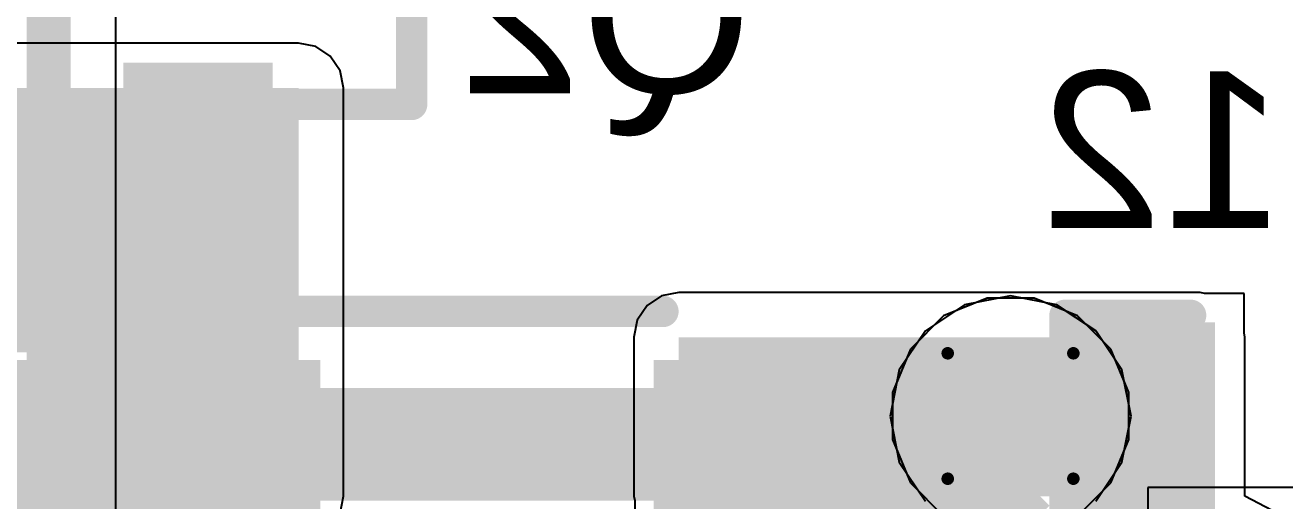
# Model space of a CAD drawing. Header units: inches. Extents: x -13 to 254, y -7 to 63.
# Drawn here: x 2.27 to 7.37, y 11.27 to 13.2 of the extents above; entities that cross this region are included whole.
import ezdxf

# ---------------------------------------------------------------- set-up
doc = ezdxf.new("R2010")
doc.units = ezdxf.units.IN
for name, color, linetype in [('Bottom Layer', 5, 'Continuous'), ('Bottom Overlay', 54, 'Continuous'), ('Bottom Paste', 16, 'Continuous'), ('Bottom Solder', 6, 'Continuous'), ('Dimensions', 6, 'Continuous'), ('Drill Drawing', 1, 'Continuous'), ('GND', 16, 'Continuous'), ('POWER', 76, 'Continuous'), ('Top Layer', 1, 'Continuous'), ('Top Overlay', 2, 'Continuous'), ('Via Holes', 16, 'Continuous')]:
    doc.layers.add(name, color=color, linetype=linetype)
doc.styles.add('Arial', font='', dxfattribs={"height": 0.2})
doc.styles.get('Arial').set_extended_font_data('Arial')

# ---------------------------------------------------------------- blocks, each defined once
blk = doc.blocks.new('SOT_523_B_38')
at = {"layer": 'Bottom Layer'}
for points in [[(-0.7, 0.9), (-0.3, 0.9), (-0.3, 0.39), (-0.7, 0.39)], [(0.3, 0.9), (0.7, 0.9), (0.7, 0.39), (0.3, 0.39)], [(-0.2, -0.39), (0.2, -0.39), (0.2, -0.9), (-0.2, -0.9)]]:
    blk.add_hatch(color=5, dxfattribs=at).paths.add_polyline_path(points)
at = {"layer": 'Bottom Paste'}
for points in [[(-0.7, 0.9), (-0.3, 0.9), (-0.3, 0.39), (-0.7, 0.39)], [(0.3, 0.9), (0.7, 0.9), (0.7, 0.39), (0.3, 0.39)], [(-0.2, -0.39), (0.2, -0.39), (0.2, -0.9), (-0.2, -0.9)]]:
    blk.add_hatch(color=16, dxfattribs=at).paths.add_polyline_path(points)
at = {"layer": 'Bottom Solder'}
for points in [[(-0.8016, 1.0016), (-0.1984, 1.0016), (-0.1984, 0.2884), (-0.8016, 0.2884)], [(0.1984, 1.0016), (0.8016, 1.0016), (0.8016, 0.2884), (0.1984, 0.2884)], [(-0.3016, -0.2884), (0.3016, -0.2884), (0.3016, -1.0016), (-0.3016, -1.0016)]]:
    blk.add_hatch(color=6, dxfattribs=at).paths.add_polyline_path(points)
at = {"layer": 'Bottom Overlay', "const_width": 0.127}
for points in [[(-0.9652, 0.508), (-0.9652, 0.762)], [(-0.9652, 0.762), (-0.8382, 0.635)], [(-0.9652, 0.508), (-0.8382, 0.635)], [(-0.1016, 0.4318), (0.1016, 0.4318)], [(-0.8636, -0.4572), (-0.8636, 0.2286)], [(0.8636, -0.4572), (0.8636, 0.2286)], [(-0.8636, -0.4572), (-0.3556, -0.4572)], [(0.3556, -0.4572), (0.8636, -0.4572)]]:
    blk.add_lwpolyline(points, dxfattribs=at)
at = {"layer": 'Bottom Overlay', "const_width": 0.0635}
for points in [[(-0.997, 0.762, 1), (-0.9334, 0.762, 1)], [(-0.997, 0.762, 1), (-0.9334, 0.762, 1)], [(-0.87, 0.635, 1), (-0.8065, 0.635, 1)], [(-0.87, 0.635, 1), (-0.8065, 0.635, 1)], [(-0.997, 0.508, 1), (-0.9334, 0.508, 1)], [(-0.997, 0.508, 1), (-0.9334, 0.508, 1)], [(-0.1333, 0.4318, 1), (-0.0698, 0.4318, 1)], [(0.0698, 0.4318, 1), (0.1333, 0.4318, 1)], [(-0.8953, 0.2286, 1), (-0.8318, 0.2286, 1)], [(0.8318, 0.2286, 1), (0.8953, 0.2286, 1)], [(-0.8953, -0.4572, 1), (-0.8318, -0.4572, 1)], [(-0.8953, -0.4572, 1), (-0.8318, -0.4572, 1)], [(-0.3873, -0.4572, 1), (-0.3238, -0.4572, 1)], [(0.3238, -0.4572, 1), (0.3873, -0.4572, 1)], [(0.8318, -0.4572, 1), (0.8953, -0.4572, 1)], [(0.8318, -0.4572, 1), (0.8953, -0.4572, 1)]]:
    blk.add_lwpolyline(points, format="xyb", close=True, dxfattribs=at)
blk = doc.blocks.new('C___0402_B_43')
at = {"layer": 'Bottom Layer'}
for points in [[(-0.2413, 0.3175), (-0.2413, -0.3175), (-0.6985, -0.3175), (-0.6985, 0.3175)], [(0.6985, 0.3175), (0.6985, -0.3175), (0.2413, -0.3175), (0.2413, 0.3175)]]:
    blk.add_hatch(color=5, dxfattribs=at).paths.add_polyline_path(points)
at = {"layer": 'Bottom Paste'}
for points in [[(-0.2413, 0.3175), (-0.2413, -0.3175), (-0.6985, -0.3175), (-0.6985, 0.3175)], [(0.6985, 0.3175), (0.6985, -0.3175), (0.2413, -0.3175), (0.2413, 0.3175)]]:
    blk.add_hatch(color=16, dxfattribs=at).paths.add_polyline_path(points)
at = {"layer": 'Bottom Solder'}
for points in [[(-0.1813, 0.3775), (-0.1813, -0.3775), (-0.7585, -0.3775), (-0.7585, 0.3775)], [(0.7585, 0.3775), (0.7585, -0.3775), (0.1813, -0.3775), (0.1813, 0.3775)]]:
    blk.add_hatch(color=6, dxfattribs=at).paths.add_polyline_path(points)
at = {"layer": 'Bottom Overlay', "const_width": 0.127}
for points in [[(-0.7874, 0.4064), (-0.7874, -0.4064)], [(-0.2794, 0.4064), (-0.7874, 0.4064)], [(0.7874, 0.4064), (0.2794, 0.4064)], [(0.7874, 0.4064), (0.7874, -0.4064)], [(-0.2794, -0.4064), (-0.7874, -0.4064)], [(0.7874, -0.4064), (0.2794, -0.4064)]]:
    blk.add_lwpolyline(points, dxfattribs=at)
at = {"layer": 'Bottom Overlay', "const_width": 0.0635}
for points in [[(-0.8191, 0.4064, 1), (-0.7556, 0.4064, 1)], [(-0.8191, 0.4064, 1), (-0.7556, 0.4064, 1)], [(-0.3111, 0.4064, 1), (-0.2477, 0.4064, 1)], [(0.2477, 0.4064, 1), (0.3111, 0.4064, 1)], [(0.7556, 0.4064, 1), (0.8191, 0.4064, 1)], [(0.7556, 0.4064, 1), (0.8191, 0.4064, 1)], [(-0.8191, -0.4064, 1), (-0.7556, -0.4064, 1)], [(-0.8191, -0.4064, 1), (-0.7556, -0.4064, 1)], [(-0.3111, -0.4064, 1), (-0.2477, -0.4064, 1)], [(0.2477, -0.4064, 1), (0.3111, -0.4064, 1)], [(0.7556, -0.4064, 1), (0.8191, -0.4064, 1)], [(0.7556, -0.4064, 1), (0.8191, -0.4064, 1)]]:
    blk.add_lwpolyline(points, format="xyb", close=True, dxfattribs=at)
blk = doc.blocks.new('TC_0522C_1_7_260G__46')
at = {"layer": 'Top Overlay', "const_width": 0.127}
for points in [[(-1.4224, -2.667), (-1.8796, -2.2098)], [(1.8796, -2.2098), (1.4224, -2.667)], [(1.4224, -2.667), (-1.4224, -2.667)]]:
    blk.add_lwpolyline(points, dxfattribs=at)
at = {"layer": 'Top Overlay', "const_width": 0.0635}
for points in [[(-1.4541, -2.667, 1), (-1.3906, -2.667, 1)], [(-1.4542, -2.667, 1), (-1.3906, -2.667, 1)], [(1.3906, -2.667, 1), (1.4542, -2.667, 1)], [(1.3906, -2.667, 1), (1.4542, -2.667, 1)]]:
    blk.add_lwpolyline(points, format="xyb", close=True, dxfattribs=at)
blk = doc.blocks.new('TSOT_23_8_B_51')
at = {"layer": 'Bottom Layer'}
for points in [[(-0.775, 0.75), (-1.825, 0.75), (-1.825, 1.2), (-0.775, 1.2)], [(1.825, 0.75), (0.775, 0.75), (0.775, 1.2), (1.825, 1.2)], [(-0.775, 0.1), (-1.825, 0.1), (-1.825, 0.55), (-0.775, 0.55)], [(1.825, 0.1), (0.775, 0.1), (0.775, 0.55), (1.825, 0.55)], [(-0.775, -0.55), (-1.825, -0.55), (-1.825, -0.1), (-0.775, -0.1)], [(1.825, -0.55), (0.775, -0.55), (0.775, -0.1), (1.825, -0.1)], [(-0.775, -1.2), (-1.825, -1.2), (-1.825, -0.75), (-0.775, -0.75)], [(1.825, -1.2), (0.775, -1.2), (0.775, -0.75), (1.825, -0.75)]]:
    blk.add_hatch(color=5, dxfattribs=at).paths.add_polyline_path(points)
at = {"layer": 'Bottom Paste'}
for points in [[(-0.775, 0.75), (-1.825, 0.75), (-1.825, 1.2), (-0.775, 1.2)], [(1.825, 0.75), (0.775, 0.75), (0.775, 1.2), (1.825, 1.2)], [(-0.775, 0.1), (-1.825, 0.1), (-1.825, 0.55), (-0.775, 0.55)], [(1.825, 0.1), (0.775, 0.1), (0.775, 0.55), (1.825, 0.55)], [(-0.775, -0.55), (-1.825, -0.55), (-1.825, -0.1), (-0.775, -0.1)], [(1.825, -0.55), (0.775, -0.55), (0.775, -0.1), (1.825, -0.1)], [(-0.775, -1.2), (-1.825, -1.2), (-1.825, -0.75), (-0.775, -0.75)], [(1.825, -1.2), (0.775, -1.2), (0.775, -0.75), (1.825, -0.75)]]:
    blk.add_hatch(color=16, dxfattribs=at).paths.add_polyline_path(points)
at = {"layer": 'Bottom Solder'}
for points in [[(-0.6734, 0.6484), (-1.9266, 0.6484), (-1.9266, 1.3016), (-0.6734, 1.3016)], [(1.9266, 0.6484), (0.6734, 0.6484), (0.6734, 1.3016), (1.9266, 1.3016)], [(-0.6734, -0.0016), (-1.9266, -0.0016), (-1.9266, 0.6516), (-0.6734, 0.6516)], [(1.9266, -0.0016), (0.6734, -0.0016), (0.6734, 0.6516), (1.9266, 0.6516)], [(-0.6734, -0.6516), (-1.9266, -0.6516), (-1.9266, 0.0016), (-0.6734, 0.0016)], [(1.9266, -0.6516), (0.6734, -0.6516), (0.6734, 0.0016), (1.9266, 0.0016)], [(-0.6734, -1.3016), (-1.9266, -1.3016), (-1.9266, -0.6484), (-0.6734, -0.6484)], [(1.9266, -1.3016), (0.6734, -1.3016), (0.6734, -0.6484), (1.9266, -0.6484)]]:
    blk.add_hatch(color=6, dxfattribs=at).paths.add_polyline_path(points)
at = {"layer": 'Bottom Overlay', "const_width": 0.127}
for points in [[(0.762, 1.4986), (-0.7112, 1.4986)], [(0.5842, 1.4986), (-0.6096, 1.4986)], [(-1.9812, -0.9906), (-2.1082, -0.8636)], [(-2.1082, -0.8636), (-2.1082, -1.1176)], [(-1.9812, -0.9906), (-2.1082, -1.1176)], [(0.762, -1.4986), (-0.7112, -1.4986)]]:
    blk.add_lwpolyline(points, dxfattribs=at)
at = {"layer": 'Bottom Overlay', "const_width": 0.0635}
for points in [[(-0.7429, 1.4986, 1), (-0.6794, 1.4986, 1)], [(-0.6413, 1.4986, 1), (-0.5778, 1.4986, 1)], [(0.5524, 1.4986, 1), (0.6159, 1.4986, 1)], [(0.7302, 1.4986, 1), (0.7937, 1.4986, 1)], [(-2.1399, -0.8636, 1), (-2.0764, -0.8636, 1)], [(-2.1399, -0.8636, 1), (-2.0764, -0.8636, 1)], [(-2.013, -0.9906, 1), (-1.9494, -0.9906, 1)], [(-2.013, -0.9906, 1), (-1.9494, -0.9906, 1)], [(-2.1399, -1.1176, 1), (-2.0764, -1.1176, 1)], [(-2.1399, -1.1176, 1), (-2.0764, -1.1176, 1)], [(-0.7429, -1.4986, 1), (-0.6794, -1.4986, 1)], [(0.7302, -1.4986, 1), (0.7937, -1.4986, 1)]]:
    blk.add_lwpolyline(points, format="xyb", close=True, dxfattribs=at)

msp = doc.modelspace()

# ---------------------------------------------------------------- hatches: boundary and pattern name
at = {"layer": 'Bottom Layer'}
for points in [[(1.2121, 11.8745), (3.3782, 11.8745), (3.3782, 12.945), (1.2121, 12.945)], [(2.3152, 11.291), (3.3782, 11.291), (3.3782, 12.945), (2.3152, 12.945)], [(4.9152, 11.291), (7.0231, 11.291), (7.0231, 11.9351), (4.9152, 11.9351)]]:
    msp.add_hatch(color=5, dxfattribs=at).paths.add_polyline_path(points)
h = msp.add_hatch(color=5, dxfattribs=at)
edge = h.paths.add_edge_path()
edge.add_arc((6.2569, 11.6162), 0.3, 0, 360)
at = {"layer": 'GND'}
h = msp.add_hatch(color=16, dxfattribs=at)
edge = h.paths.add_edge_path()
edge.add_arc((6.2569, 11.6162), 0.3, 0, 360)
at = {"layer": 'POWER'}
h = msp.add_hatch(color=76, dxfattribs=at)
edge = h.paths.add_edge_path()
edge.add_arc((6.2569, 11.6162), 0.3, 0, 360)
at = {"layer": 'Top Layer'}
h = msp.add_hatch(color=1, dxfattribs=at)
edge = h.paths.add_edge_path()
edge.add_arc((6.2569, 11.6162), 0.3, 0, 360)
at = {"layer": 'Via Holes'}
h = msp.add_hatch(color=7, dxfattribs=at)
edge = h.paths.add_edge_path()
edge.add_arc((6.2569, 11.6162), 0.15, 0, 360)

# ---------------------------------------------------------------- linework, layer by layer
at = {"layer": 'Bottom Layer'}
for p, q in [((3.3782, 13.1263), (1.2121, 13.1263)), ((3.4476, 13.1125), (3.3782, 13.1263)), ((3.5064, 13.0732), (3.4476, 13.1125)), ((3.5457, 13.0144), (3.5064, 13.0732)), ((3.5595, 12.945), (3.5457, 13.0144)), ((3.5595, 11.291), (3.5595, 12.945)), ((4.8458, 12.1026), (4.787, 12.0633)), ((4.9152, 12.1164), (4.8458, 12.1026)), ((7.0231, 12.1164), (4.9152, 12.1164)), ((7.0406, 12.1129), (7.0231, 12.1164)), ((7.2009, 12.1129), (7.0406, 12.1129)), ((7.2009, 11.9526), (7.2009, 12.1129)), ((4.787, 12.0633), (4.7477, 12.0045)), ((4.7477, 12.0045), (4.7339, 11.9351)), ((4.7339, 11.9351), (4.7339, 11.291)), ((7.2044, 11.9351), (7.2009, 11.9526)), ((7.2044, 11.291), (7.2044, 11.9351)), ((3.5457, 11.2216), (3.5595, 11.291)), ((4.7339, 11.291), (4.7374, 11.2735)), ((4.7374, 11.2735), (4.7374, 10.4585)), ((7.315, 11.233), (7.2044, 11.291))]:
    msp.add_line(p, q, dxfattribs=at)
at = {"layer": 'Dimensions', "const_width": 0.254}
for points in [[(3.2, 11.55), (5.8, 11.55)], [(3.2, 11.4), (3.2, 11.55)], [(5.8, 11.4), (5.8, 11.55)], [(2.05, 10.4086), (3.0914, 11.45)], [(3.0914, 11.45), (3.2, 11.45)], [(3.0914, 11.45), (3.1121, 11.4)], [(5.8, 11.45), (5.9086, 11.45)], [(5.8879, 11.4), (5.9086, 11.45)], [(5.9086, 11.45), (6.95, 10.4086)], [(2.1, 10.3879), (3.1121, 11.4)], [(3.1121, 11.4), (3.2, 11.4)], [(3.2, 11.1), (3.2, 11.4)], [(3.2, 11.4), (5.8, 11.4)], [(5.8, 11.4), (5.8879, 11.4)], [(5.8, 11.1), (5.8, 11.4)], [(5.8879, 11.4), (6.9, 10.3879)]]:
    msp.add_lwpolyline(points, dxfattribs=at)
at = {"layer": 'Dimensions', "const_width": 0.127}
for points in [[(3.1365, 11.55, 1), (3.2635, 11.55, 1)], [(3.1365, 11.55, 1), (3.2635, 11.55, 1)], [(5.7365, 11.55, 1), (5.8635, 11.55, 1)], [(5.7365, 11.55, 1), (5.8635, 11.55, 1)], [(3.0279, 11.45, 1), (3.1549, 11.45, 1)], [(3.0279, 11.45, 1), (3.1549, 11.45, 1)], [(3.0279, 11.45, 1), (3.1549, 11.45, 1)], [(3.1365, 11.45, 1), (3.2635, 11.45, 1)], [(5.7365, 11.45, 1), (5.8635, 11.45, 1)], [(5.8451, 11.45, 1), (5.9721, 11.45, 1)], [(5.8451, 11.45, 1), (5.9721, 11.45, 1)], [(5.8451, 11.45, 1), (5.9721, 11.45, 1)], [(3.0486, 11.4, 1), (3.1756, 11.4, 1)], [(3.0486, 11.4, 1), (3.1756, 11.4, 1)], [(3.0486, 11.4, 1), (3.1756, 11.4, 1)], [(3.1365, 11.4, 1), (3.2635, 11.4, 1)], [(3.1365, 11.4, 1), (3.2635, 11.4, 1)], [(3.1365, 11.4, 1), (3.2635, 11.4, 1)], [(3.1365, 11.4, 1), (3.2635, 11.4, 1)], [(5.7365, 11.4, 1), (5.8635, 11.4, 1)], [(5.7365, 11.4, 1), (5.8635, 11.4, 1)], [(5.7365, 11.4, 1), (5.8635, 11.4, 1)], [(5.7365, 11.4, 1), (5.8635, 11.4, 1)], [(5.8244, 11.4, 1), (5.9514, 11.4, 1)], [(5.8244, 11.4, 1), (5.9514, 11.4, 1)], [(5.8244, 11.4, 1), (5.9514, 11.4, 1)]]:
    msp.add_lwpolyline(points, format="xyb", close=True, dxfattribs=at)
at = {"layer": 'Drill Drawing', "const_width": 0.0508}
for points in [[(6.0029, 11.8702), (6.5109, 11.8702)], [(6.0029, 11.3622), (6.0029, 11.8702)], [(6.5109, 11.3622), (6.5109, 11.8702)], [(6.0029, 11.3622), (6.5109, 11.3622)]]:
    msp.add_lwpolyline(points, dxfattribs=at)
at = {"layer": 'Drill Drawing', "const_width": 0.0254}
for points in [[(5.9902, 11.8702, 1), (6.0156, 11.8702, 1)], [(5.9902, 11.8702, 1), (6.0156, 11.8702, 1)], [(6.4982, 11.8702, 1), (6.5236, 11.8702, 1)], [(6.4982, 11.8702, 1), (6.5236, 11.8702, 1)], [(5.9902, 11.3622, 1), (6.0156, 11.3622, 1)], [(5.9902, 11.3622, 1), (6.0156, 11.3622, 1)], [(6.4982, 11.3622, 1), (6.5236, 11.3622, 1)], [(6.4982, 11.3622, 1), (6.5236, 11.3622, 1)]]:
    msp.add_lwpolyline(points, format="xyb", close=True, dxfattribs=at)
at = {"layer": 'GND'}
for p, q in [((2.6397, 10.6152), (2.6397, 14.3727)), ((6.1619, 12.094), (5.9863, 12.0212)), ((6.3519, 12.094), (6.1619, 12.094)), ((6.5276, 12.0212), (6.3519, 12.094)), ((5.9863, 12.0212), (5.8519, 11.8868)), ((6.662, 11.8868), (6.5276, 12.0212)), ((5.8519, 11.8868), (5.7791, 11.7112)), ((6.7347, 11.7112), (6.662, 11.8868)), ((5.7791, 11.7112), (5.7791, 11.5211)), ((6.7347, 11.5211), (6.7347, 11.7112)), ((5.7791, 11.5211), (5.8519, 11.3455)), ((6.662, 11.3455), (6.7347, 11.5211)), ((5.8519, 11.3455), (5.9863, 11.2111)), ((6.5276, 11.2111), (6.662, 11.3455))]:
    msp.add_line(p, q, dxfattribs=at)
at = {"layer": 'GND', "const_width": 0.1778}
msp.add_lwpolyline([(2.3678, 10.5026), (2.3678, 14.3727)], dxfattribs=at)
at = {"layer": 'Top Layer'}
for p, q in [((6.2569, 12.1033), (6.0705, 12.0662)), ((6.4433, 12.0662), (6.2569, 12.1033)), ((6.0705, 12.0662), (5.9124, 11.9606)), ((6.6014, 11.9606), (6.4433, 12.0662)), ((5.9124, 11.9606), (5.8068, 11.8026)), ((6.707, 11.8026), (6.6014, 11.9606)), ((5.8068, 11.8026), (5.7697, 11.6162)), ((6.7441, 11.6162), (6.707, 11.8026)), ((5.7697, 11.6162), (5.8068, 11.4297)), ((6.707, 11.4297), (6.7441, 11.6162)), ((5.8068, 11.4297), (5.9124, 11.2717)), ((6.6014, 11.2717), (6.707, 11.4297)), ((8.1677, 11.3268), (6.8121, 11.3268)), ((6.8121, 11.3268), (6.8121, 10.3712))]:
    msp.add_line(p, q, dxfattribs=at)

# ---------------------------------------------------------------- block references
msp.add_blockref('SOT_523_B_38', (2.9718, 13.335))
at = {"rotation": 180}
for name, p in [('TSOT_23_8_B_51', (4.1402, 10.541)), ('C___0402_B_43', (7.2644, 11.6176)), ('TC_0522C_1_7_260G__46', (4.4899, 8.999))]:
    msp.add_blockref(name, p, dxfattribs=at)

# ---------------------------------------------------------------- texts
at = {"layer": 'Bottom Overlay', "style": 'Arial', "text_generation_flag": 2}
for s, p in [('Q2', (5.2103, 12.9235)), ('C12', (8.0059, 12.3769))]:
    msp.add_text(s, height=0.635, dxfattribs=at).set_placement(p)

doc.saveas('drawing.dxf')
